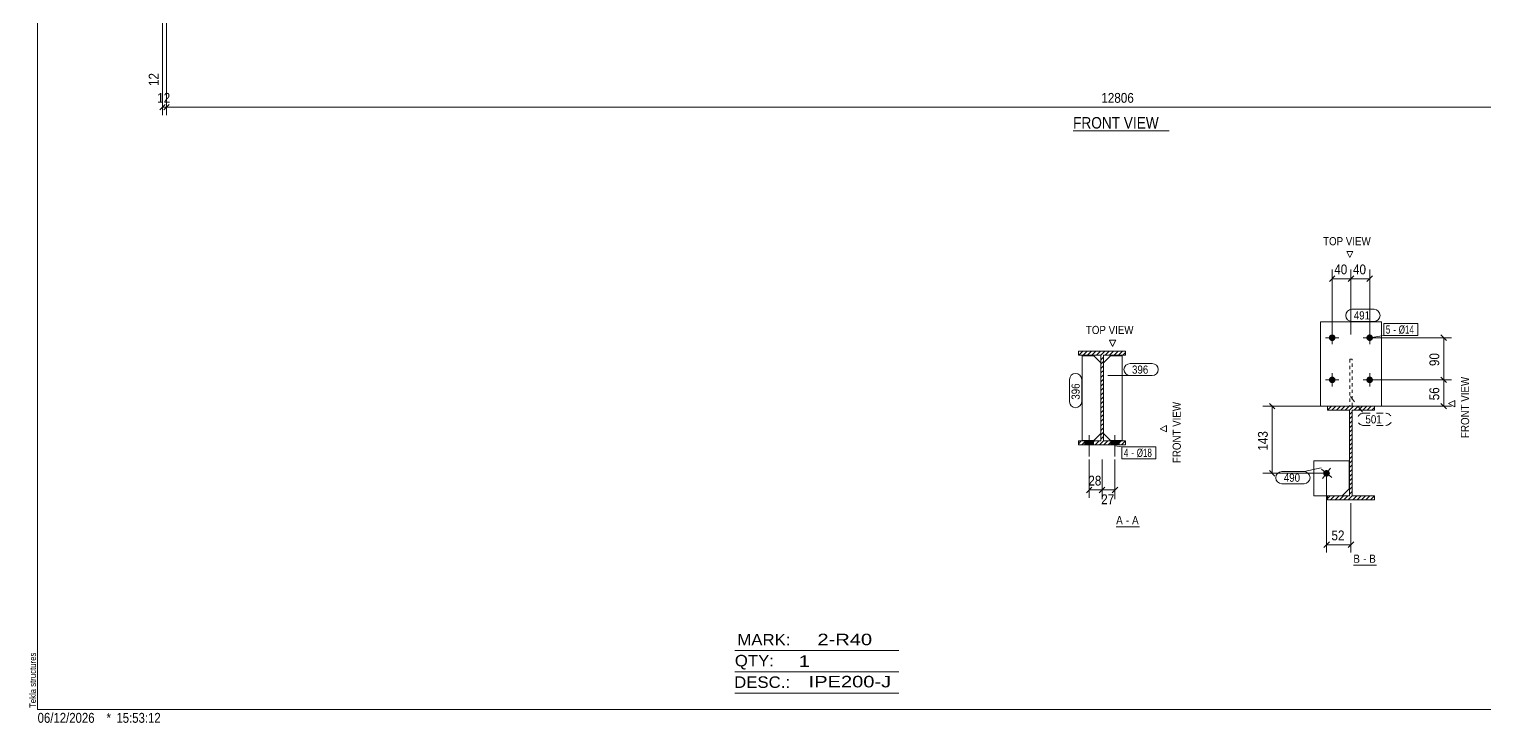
# Model space of a CAD drawing. Header units: millimetres. Extents: x 2 to 825, y 1 to 579.
# Drawn here: x 2.4 to 446.1, y 1 to 212.5 of the extents above; entities that cross this region are included whole.
import ezdxf

# ---------------------------------------------------------------- set-up
doc = ezdxf.new("R2010")
doc.units = ezdxf.units.MM
for name, pattern in [('XKITLINE00', [0]), ('XKITLINE01', [4, 1, -1, 1, -1]), ('XKITLINE02', [4, 2, -2])]:
    doc.linetypes.add(name, pattern=pattern)
for name, color, linetype, lineweight in [('Bolt', 3, 'Continuous', 0), ('BoltMark', 7, 'Continuous', 0), ('Dimensions', 7, 'Continuous', 0), ('DrawingSheet', 5, 'Continuous', 0), ('OtherObjectType', 7, 'Continuous', 0), ('Part', 2, 'Continuous', 0), ('PartMark', 7, 'Continuous', 0)]:
    doc.layers.add(name, color=color, linetype=linetype, lineweight=lineweight)
doc.styles.add('ARIAL', font='ARIAL.TTF')
doc.styles.add('ARIAL_NARROW', font='ARIALN.TTF')

# ---------------------------------------------------------------- blocks, each defined once
blk = doc.blocks.new('*A2')
at = {"layer": 'Part', "color": 7, "linetype": 'XKITLINE00', "lineweight": 0}
for p, q in [((398.17, 96.34), (399.38, 97.56)), ((399.52, 96.34), (400.73, 97.56)), ((400.86, 96.34), (402.08, 97.56)), ((402.21, 96.34), (403.43, 97.56)), ((403.56, 96.34), (404.77, 97.56)), ((404.89, 96.33), (406.12, 97.56)), ((404.9, 94.99), (405.7, 95.79)), ((404.9, 93.64), (405.7, 94.44)), ((406.25, 96.34), (407.47, 97.56)), ((407.6, 96.34), (408.81, 97.56)), ((408.95, 96.34), (410.16, 97.56)), ((410.29, 96.34), (411.51, 97.56)), ((411.64, 96.34), (412.44, 97.14)), ((404.9, 92.29), (405.7, 93.09)), ((404.9, 90.94), (405.7, 91.74)), ((404.9, 89.6), (405.7, 90.4)), ((404.9, 88.25), (405.7, 89.05)), ((404.9, 86.9), (405.7, 87.7)), ((404.9, 85.56), (405.7, 86.36)), ((404.9, 84.21), (405.7, 85.01)), ((404.9, 82.86), (405.7, 83.66)), ((404.9, 81.51), (405.7, 82.31)), ((404.9, 80.17), (405.7, 80.97)), ((404.9, 78.82), (405.7, 79.62)), ((404.9, 77.47), (405.03, 77.61)), ((404.9, 76.13), (405.7, 76.93)), ((404.9, 74.78), (405.7, 75.58)), ((405.03, 77.61), (405.7, 78.27)), ((404.9, 73.43), (405.7, 74.23)), ((404.9, 72.09), (405.7, 72.89)), ((404.9, 70.74), (405.7, 71.54)), ((398.15, 69.38), (398.97, 70.2)), ((399.1, 68.99), (400.32, 70.2)), ((400.45, 68.99), (401.66, 70.2)), ((401.79, 68.99), (403.01, 70.2)), ((403.14, 68.99), (404.36, 70.2)), ((404.49, 68.99), (405.7, 70.2)), ((405.84, 68.99), (407.05, 70.2)), ((407.18, 68.99), (408.4, 70.2)), ((408.53, 68.99), (409.74, 70.2)), ((409.88, 68.99), (411.09, 70.2)), ((411.22, 68.99), (412.44, 70.2))]:
    blk.add_line(p, q, dxfattribs=at)
blk = doc.blocks.new('*A3')
at = {"layer": 'Part', "color": 7, "linetype": 'XKITLINE00', "lineweight": 0}
for p, q in [((322.32, 113.06), (323.53, 114.28)), ((323.67, 113.06), (324.88, 114.28)), ((325.01, 113.06), (326.23, 114.28)), ((326.36, 113.06), (327.57, 114.28)), ((327.71, 113.06), (328.92, 114.28)), ((329.04, 113.05), (330.27, 114.28)), ((329.04, 111.71), (329.84, 112.51)), ((329.04, 110.36), (329.84, 111.16)), ((330.4, 113.06), (331.62, 114.28)), ((331.75, 113.06), (332.96, 114.28)), ((333.1, 113.06), (334.31, 114.28)), ((334.44, 113.06), (335.66, 114.28)), ((335.79, 113.06), (336.59, 113.86)), ((329.04, 109.01), (329.84, 109.81)), ((329.04, 107.66), (329.84, 108.46)), ((329.04, 106.32), (329.84, 107.12)), ((329.04, 104.97), (329.84, 105.77)), ((329.04, 103.62), (329.84, 104.42)), ((329.04, 102.28), (329.84, 103.08)), ((329.04, 100.93), (329.84, 101.73)), ((329.04, 99.58), (329.84, 100.38)), ((329.04, 98.24), (329.84, 99.04)), ((329.04, 96.89), (329.84, 97.69)), ((329.04, 95.54), (329.84, 96.34)), ((329.04, 94.19), (329.18, 94.33)), ((329.04, 92.85), (329.84, 93.65)), ((329.18, 94.33), (329.84, 94.99)), ((329.04, 91.5), (329.84, 92.3)), ((329.04, 90.15), (329.84, 90.95)), ((329.04, 88.81), (329.84, 89.61)), ((322.3, 86.1), (323.12, 86.92)), ((323.25, 85.71), (324.46, 86.92)), ((324.6, 85.71), (325.81, 86.92)), ((325.94, 85.71), (327.16, 86.92)), ((327.29, 85.71), (328.51, 86.92)), ((328.64, 85.71), (329.85, 86.92)), ((329.04, 87.46), (329.84, 88.26)), ((329.98, 85.71), (331.2, 86.92)), ((331.33, 85.71), (332.55, 86.92)), ((332.68, 85.71), (333.89, 86.92)), ((334.03, 85.71), (335.24, 86.92)), ((335.37, 85.71), (336.59, 86.92))]:
    blk.add_line(p, q, dxfattribs=at)
blk = doc.blocks.new('*A122')
at = {"layer": 'Bolt'}
for points in [[(400.58, 118.39), (400.58, 118.36), (400.58, 118.34), (400.58, 118.32), (400.57, 118.29), (400.57, 118.27), (400.57, 118.24), (400.56, 118.22), (400.56, 118.19), (400.55, 118.17), (400.55, 118.15), (400.54, 118.12), (400.53, 118.1), (400.52, 118.08), (400.51, 118.05), (400.51, 118.03), (400.5, 118.01), (400.49, 117.99), (400.47, 117.96), (400.46, 117.94), (400.45, 117.92), (400.44, 117.9), (400.43, 117.88), (400.41, 117.86), (400.4, 117.84), (400.38, 117.82), (400.37, 117.8), (400.35, 117.78), (400.34, 117.76), (400.32, 117.74), (400.31, 117.72), (400.29, 117.71), (400.27, 117.69), (400.25, 117.67), (400.23, 117.66), (400.22, 117.64), (400.2, 117.63), (400.18, 117.61), (400.16, 117.6), (400.14, 117.58), (400.12, 117.57), (400.1, 117.56), (400.07, 117.54), (400.05, 117.53), (400.03, 117.52), (400.01, 117.51), (399.99, 117.5), (399.96, 117.49), (399.94, 117.48), (399.92, 117.47), (399.9, 117.46), (399.87, 117.46), (399.85, 117.45), (399.82, 117.44), (399.8, 117.44), (399.78, 117.43), (399.75, 117.43), (399.73, 117.42), (399.7, 117.42), (399.68, 117.42), (399.65, 117.42), (399.63, 117.41), (399.61, 117.41), (399.58, 117.41), (399.56, 117.41), (399.53, 117.41), (399.51, 117.42), (399.48, 117.42), (399.46, 117.42), (399.43, 117.42), (399.41, 117.43), (399.39, 117.43), (399.36, 117.44), (399.34, 117.44), (399.31, 117.45), (399.29, 117.46), (399.27, 117.46), (399.24, 117.47), (399.22, 117.48), (399.2, 117.49), (399.18, 117.5), (399.15, 117.51), (399.13, 117.52), (399.11, 117.53), (399.09, 117.54), (399.07, 117.56), (399.05, 117.57), (399.03, 117.58), (399.01, 117.6), (398.99, 117.61), (398.97, 117.63), (398.95, 117.64), (398.93, 117.66), (398.91, 117.67), (398.89, 117.69), (398.87, 117.71), (398.86, 117.72), (398.84, 117.74), (398.82, 117.76), (398.81, 117.78), (398.79, 117.8), (398.78, 117.82), (398.76, 117.84), (398.75, 117.86), (398.74, 117.88), (398.72, 117.9), (398.71, 117.92), (398.7, 117.94), (398.69, 117.96), (398.68, 117.99), (398.67, 118.01), (398.66, 118.03), (398.65, 118.05), (398.64, 118.08), (398.63, 118.1), (398.62, 118.12), (398.62, 118.15), (398.61, 118.17), (398.61, 118.19), (398.6, 118.22), (398.6, 118.24), (398.59, 118.27), (398.59, 118.29), (398.59, 118.32), (398.58, 118.34), (398.58, 118.36), (398.58, 118.39), (398.58, 118.41), (398.58, 118.44), (398.58, 118.46), (398.58, 118.49), (398.59, 118.51), (398.59, 118.54), (398.59, 118.56), (398.6, 118.58), (398.6, 118.61), (398.61, 118.63), (398.61, 118.66), (398.62, 118.68), (398.62, 118.7), (398.63, 118.73), (398.64, 118.75), (398.65, 118.77), (398.66, 118.8), (398.67, 118.82), (398.68, 118.84), (398.69, 118.86), (398.7, 118.88), (398.71, 118.91), (398.72, 118.93), (398.74, 118.95), (398.75, 118.97), (398.76, 118.99), (398.78, 119.01), (398.79, 119.03), (398.81, 119.05), (398.82, 119.07), (398.84, 119.09), (398.86, 119.1), (398.87, 119.12), (398.89, 119.14), (398.91, 119.15), (398.93, 119.17), (398.95, 119.19), (398.97, 119.2), (398.99, 119.22), (399.01, 119.23), (399.03, 119.25), (399.05, 119.26), (399.07, 119.27), (399.09, 119.28), (399.11, 119.3), (399.13, 119.31), (399.15, 119.32), (399.18, 119.33), (399.2, 119.34), (399.22, 119.35), (399.24, 119.36), (399.27, 119.36), (399.29, 119.37), (399.31, 119.38), (399.34, 119.38), (399.36, 119.39), (399.39, 119.39), (399.41, 119.4), (399.43, 119.4), (399.46, 119.41), (399.48, 119.41), (399.51, 119.41), (399.53, 119.41), (399.56, 119.41), (399.58, 119.41), (399.61, 119.41), (399.63, 119.41), (399.65, 119.41), (399.68, 119.41), (399.7, 119.41), (399.73, 119.4), (399.75, 119.4), (399.78, 119.39), (399.8, 119.39), (399.82, 119.38), (399.85, 119.38), (399.87, 119.37), (399.9, 119.36), (399.92, 119.36), (399.94, 119.35), (399.96, 119.34), (399.99, 119.33), (400.01, 119.32), (400.03, 119.31), (400.05, 119.3), (400.07, 119.28), (400.1, 119.27), (400.12, 119.26), (400.14, 119.25), (400.16, 119.23), (400.18, 119.22), (400.2, 119.2), (400.22, 119.19), (400.23, 119.17), (400.25, 119.15), (400.27, 119.14), (400.29, 119.12), (400.31, 119.1), (400.32, 119.09), (400.34, 119.07), (400.35, 119.05), (400.37, 119.03), (400.38, 119.01), (400.4, 118.99), (400.41, 118.97), (400.43, 118.95), (400.44, 118.93), (400.45, 118.91), (400.46, 118.88), (400.47, 118.86), (400.49, 118.84), (400.5, 118.82), (400.51, 118.8), (400.51, 118.77), (400.52, 118.75), (400.53, 118.73), (400.54, 118.7), (400.55, 118.68), (400.55, 118.66), (400.56, 118.63), (400.56, 118.61), (400.57, 118.58), (400.57, 118.56), (400.57, 118.54), (400.58, 118.51), (400.58, 118.49), (400.58, 118.46), (400.58, 118.44), (400.58, 118.41)], [(412.01, 118.39), (412.01, 118.36), (412.01, 118.34), (412.01, 118.32), (412, 118.29), (412, 118.27), (412, 118.24), (411.99, 118.22), (411.99, 118.19), (411.98, 118.17), (411.97, 118.15), (411.97, 118.12), (411.96, 118.1), (411.95, 118.08), (411.94, 118.05), (411.93, 118.03), (411.92, 118.01), (411.91, 117.99), (411.9, 117.96), (411.89, 117.94), (411.88, 117.92), (411.87, 117.9), (411.85, 117.88), (411.84, 117.86), (411.83, 117.84), (411.81, 117.82), (411.8, 117.8), (411.78, 117.78), (411.77, 117.76), (411.75, 117.74), (411.73, 117.72), (411.72, 117.71), (411.7, 117.69), (411.68, 117.67), (411.66, 117.66), (411.64, 117.64), (411.63, 117.63), (411.61, 117.61), (411.59, 117.6), (411.57, 117.58), (411.54, 117.57), (411.52, 117.56), (411.5, 117.54), (411.48, 117.53), (411.46, 117.52), (411.44, 117.51), (411.42, 117.5), (411.39, 117.49), (411.37, 117.48), (411.35, 117.47), (411.32, 117.46), (411.3, 117.46), (411.28, 117.45), (411.25, 117.44), (411.23, 117.44), (411.21, 117.43), (411.18, 117.43), (411.16, 117.42), (411.13, 117.42), (411.11, 117.42), (411.08, 117.42), (411.06, 117.41), (411.03, 117.41), (411.01, 117.41), (410.99, 117.41), (410.96, 117.41), (410.94, 117.42), (410.91, 117.42), (410.89, 117.42), (410.86, 117.42), (410.84, 117.43), (410.81, 117.43), (410.79, 117.44), (410.77, 117.44), (410.74, 117.45), (410.72, 117.46), (410.7, 117.46), (410.67, 117.47), (410.65, 117.48), (410.63, 117.49), (410.6, 117.5), (410.58, 117.51), (410.56, 117.52), (410.54, 117.53), (410.52, 117.54), (410.5, 117.56), (410.47, 117.57), (410.45, 117.58), (410.43, 117.6), (410.41, 117.61), (410.39, 117.63), (410.38, 117.64), (410.36, 117.66), (410.34, 117.67), (410.32, 117.69), (410.3, 117.71), (410.29, 117.72), (410.27, 117.74), (410.25, 117.76), (410.24, 117.78), (410.22, 117.8), (410.21, 117.82), (410.19, 117.84), (410.18, 117.86), (410.17, 117.88), (410.15, 117.9), (410.14, 117.92), (410.13, 117.94), (410.12, 117.96), (410.11, 117.99), (410.1, 118.01), (410.09, 118.03), (410.08, 118.05), (410.07, 118.08), (410.06, 118.1), (410.05, 118.12), (410.05, 118.15), (410.04, 118.17), (410.03, 118.19), (410.03, 118.22), (410.02, 118.24), (410.02, 118.27), (410.02, 118.29), (410.01, 118.32), (410.01, 118.34), (410.01, 118.36), (410.01, 118.39), (410.01, 118.41), (410.01, 118.44), (410.01, 118.46), (410.01, 118.49), (410.01, 118.51), (410.02, 118.54), (410.02, 118.56), (410.02, 118.58), (410.03, 118.61), (410.03, 118.63), (410.04, 118.66), (410.05, 118.68), (410.05, 118.7), (410.06, 118.73), (410.07, 118.75), (410.08, 118.77), (410.09, 118.8), (410.1, 118.82), (410.11, 118.84), (410.12, 118.86), (410.13, 118.88), (410.14, 118.91), (410.15, 118.93), (410.17, 118.95), (410.18, 118.97), (410.19, 118.99), (410.21, 119.01), (410.22, 119.03), (410.24, 119.05), (410.25, 119.07), (410.27, 119.09), (410.29, 119.1), (410.3, 119.12), (410.32, 119.14), (410.34, 119.15), (410.36, 119.17), (410.38, 119.19), (410.39, 119.2), (410.41, 119.22), (410.43, 119.23), (410.45, 119.25), (410.47, 119.26), (410.5, 119.27), (410.52, 119.28), (410.54, 119.3), (410.56, 119.31), (410.58, 119.32), (410.6, 119.33), (410.63, 119.34), (410.65, 119.35), (410.67, 119.36), (410.7, 119.36), (410.72, 119.37), (410.74, 119.38), (410.77, 119.38), (410.79, 119.39), (410.81, 119.39), (410.84, 119.4), (410.86, 119.4), (410.89, 119.41), (410.91, 119.41), (410.94, 119.41), (410.96, 119.41), (410.99, 119.41), (411.01, 119.41), (411.03, 119.41), (411.06, 119.41), (411.08, 119.41), (411.11, 119.41), (411.13, 119.41), (411.16, 119.4), (411.18, 119.4), (411.21, 119.39), (411.23, 119.39), (411.25, 119.38), (411.28, 119.38), (411.3, 119.37), (411.32, 119.36), (411.35, 119.36), (411.37, 119.35), (411.39, 119.34), (411.42, 119.33), (411.44, 119.32), (411.46, 119.31), (411.48, 119.3), (411.5, 119.28), (411.52, 119.27), (411.54, 119.26), (411.57, 119.25), (411.59, 119.23), (411.61, 119.22), (411.63, 119.2), (411.64, 119.19), (411.66, 119.17), (411.68, 119.15), (411.7, 119.14), (411.72, 119.12), (411.73, 119.1), (411.75, 119.09), (411.77, 119.07), (411.78, 119.05), (411.8, 119.03), (411.81, 119.01), (411.83, 118.99), (411.84, 118.97), (411.85, 118.95), (411.87, 118.93), (411.88, 118.91), (411.89, 118.88), (411.9, 118.86), (411.91, 118.84), (411.92, 118.82), (411.93, 118.8), (411.94, 118.77), (411.95, 118.75), (411.96, 118.73), (411.97, 118.7), (411.97, 118.68), (411.98, 118.66), (411.99, 118.63), (411.99, 118.61), (412, 118.58), (412, 118.56), (412, 118.54), (412.01, 118.51), (412.01, 118.49), (412.01, 118.46), (412.01, 118.44), (412.01, 118.41)], [(400.58, 105.53), (400.58, 105.51), (400.58, 105.48), (400.58, 105.46), (400.57, 105.43), (400.57, 105.41), (400.57, 105.39), (400.56, 105.36), (400.56, 105.34), (400.55, 105.31), (400.55, 105.29), (400.54, 105.27), (400.53, 105.24), (400.52, 105.22), (400.51, 105.2), (400.51, 105.17), (400.5, 105.15), (400.49, 105.13), (400.47, 105.11), (400.46, 105.09), (400.45, 105.06), (400.44, 105.04), (400.43, 105.02), (400.41, 105), (400.4, 104.98), (400.38, 104.96), (400.37, 104.94), (400.35, 104.92), (400.34, 104.9), (400.32, 104.88), (400.31, 104.87), (400.29, 104.85), (400.27, 104.83), (400.25, 104.82), (400.23, 104.8), (400.22, 104.78), (400.2, 104.77), (400.18, 104.75), (400.16, 104.74), (400.14, 104.72), (400.12, 104.71), (400.1, 104.7), (400.07, 104.69), (400.05, 104.67), (400.03, 104.66), (400.01, 104.65), (399.99, 104.64), (399.96, 104.63), (399.94, 104.62), (399.92, 104.61), (399.9, 104.61), (399.87, 104.6), (399.85, 104.59), (399.82, 104.59), (399.8, 104.58), (399.78, 104.58), (399.75, 104.57), (399.73, 104.57), (399.7, 104.56), (399.68, 104.56), (399.65, 104.56), (399.63, 104.56), (399.61, 104.56), (399.58, 104.56), (399.56, 104.56), (399.53, 104.56), (399.51, 104.56), (399.48, 104.56), (399.46, 104.56), (399.43, 104.57), (399.41, 104.57), (399.39, 104.58), (399.36, 104.58), (399.34, 104.59), (399.31, 104.59), (399.29, 104.6), (399.27, 104.61), (399.24, 104.61), (399.22, 104.62), (399.2, 104.63), (399.18, 104.64), (399.15, 104.65), (399.13, 104.66), (399.11, 104.67), (399.09, 104.69), (399.07, 104.7), (399.05, 104.71), (399.03, 104.72), (399.01, 104.74), (398.99, 104.75), (398.97, 104.77), (398.95, 104.78), (398.93, 104.8), (398.91, 104.82), (398.89, 104.83), (398.87, 104.85), (398.86, 104.87), (398.84, 104.88), (398.82, 104.9), (398.81, 104.92), (398.79, 104.94), (398.78, 104.96), (398.76, 104.98), (398.75, 105), (398.74, 105.02), (398.72, 105.04), (398.71, 105.06), (398.7, 105.09), (398.69, 105.11), (398.68, 105.13), (398.67, 105.15), (398.66, 105.17), (398.65, 105.2), (398.64, 105.22), (398.63, 105.24), (398.62, 105.27), (398.62, 105.29), (398.61, 105.31), (398.61, 105.34), (398.6, 105.36), (398.6, 105.39), (398.59, 105.41), (398.59, 105.43), (398.59, 105.46), (398.58, 105.48), (398.58, 105.51), (398.58, 105.53), (398.58, 105.56), (398.58, 105.58), (398.58, 105.61), (398.58, 105.63), (398.59, 105.65), (398.59, 105.68), (398.59, 105.7), (398.6, 105.73), (398.6, 105.75), (398.61, 105.78), (398.61, 105.8), (398.62, 105.82), (398.62, 105.85), (398.63, 105.87), (398.64, 105.89), (398.65, 105.92), (398.66, 105.94), (398.67, 105.96), (398.68, 105.98), (398.69, 106.01), (398.7, 106.03), (398.71, 106.05), (398.72, 106.07), (398.74, 106.09), (398.75, 106.11), (398.76, 106.13), (398.78, 106.15), (398.79, 106.17), (398.81, 106.19), (398.82, 106.21), (398.84, 106.23), (398.86, 106.25), (398.87, 106.26), (398.89, 106.28), (398.91, 106.3), (398.93, 106.31), (398.95, 106.33), (398.97, 106.34), (398.99, 106.36), (399.01, 106.37), (399.03, 106.39), (399.05, 106.4), (399.07, 106.41), (399.09, 106.43), (399.11, 106.44), (399.13, 106.45), (399.15, 106.46), (399.18, 106.47), (399.2, 106.48), (399.22, 106.49), (399.24, 106.5), (399.27, 106.51), (399.29, 106.51), (399.31, 106.52), (399.34, 106.53), (399.36, 106.53), (399.39, 106.54), (399.41, 106.54), (399.43, 106.55), (399.46, 106.55), (399.48, 106.55), (399.51, 106.55), (399.53, 106.56), (399.56, 106.56), (399.58, 106.56), (399.61, 106.56), (399.63, 106.56), (399.65, 106.55), (399.68, 106.55), (399.7, 106.55), (399.73, 106.55), (399.75, 106.54), (399.78, 106.54), (399.8, 106.53), (399.82, 106.53), (399.85, 106.52), (399.87, 106.51), (399.9, 106.51), (399.92, 106.5), (399.94, 106.49), (399.96, 106.48), (399.99, 106.47), (400.01, 106.46), (400.03, 106.45), (400.05, 106.44), (400.07, 106.43), (400.1, 106.41), (400.12, 106.4), (400.14, 106.39), (400.16, 106.37), (400.18, 106.36), (400.2, 106.34), (400.22, 106.33), (400.23, 106.31), (400.25, 106.3), (400.27, 106.28), (400.29, 106.26), (400.31, 106.25), (400.32, 106.23), (400.34, 106.21), (400.35, 106.19), (400.37, 106.17), (400.38, 106.15), (400.4, 106.13), (400.41, 106.11), (400.43, 106.09), (400.44, 106.07), (400.45, 106.05), (400.46, 106.03), (400.47, 106.01), (400.49, 105.98), (400.5, 105.96), (400.51, 105.94), (400.51, 105.92), (400.52, 105.89), (400.53, 105.87), (400.54, 105.85), (400.55, 105.82), (400.55, 105.8), (400.56, 105.78), (400.56, 105.75), (400.57, 105.73), (400.57, 105.7), (400.57, 105.68), (400.58, 105.65), (400.58, 105.63), (400.58, 105.61), (400.58, 105.58), (400.58, 105.56)], [(412.01, 105.53), (412.01, 105.51), (412.01, 105.48), (412.01, 105.46), (412, 105.43), (412, 105.41), (412, 105.39), (411.99, 105.36), (411.99, 105.34), (411.98, 105.31), (411.97, 105.29), (411.97, 105.27), (411.96, 105.24), (411.95, 105.22), (411.94, 105.2), (411.93, 105.17), (411.92, 105.15), (411.91, 105.13), (411.9, 105.11), (411.89, 105.09), (411.88, 105.06), (411.87, 105.04), (411.85, 105.02), (411.84, 105), (411.83, 104.98), (411.81, 104.96), (411.8, 104.94), (411.78, 104.92), (411.77, 104.9), (411.75, 104.88), (411.73, 104.87), (411.72, 104.85), (411.7, 104.83), (411.68, 104.82), (411.66, 104.8), (411.64, 104.78), (411.63, 104.77), (411.61, 104.75), (411.59, 104.74), (411.57, 104.72), (411.54, 104.71), (411.52, 104.7), (411.5, 104.69), (411.48, 104.67), (411.46, 104.66), (411.44, 104.65), (411.42, 104.64), (411.39, 104.63), (411.37, 104.62), (411.35, 104.61), (411.32, 104.61), (411.3, 104.6), (411.28, 104.59), (411.25, 104.59), (411.23, 104.58), (411.21, 104.58), (411.18, 104.57), (411.16, 104.57), (411.13, 104.56), (411.11, 104.56), (411.08, 104.56), (411.06, 104.56), (411.03, 104.56), (411.01, 104.56), (410.99, 104.56), (410.96, 104.56), (410.94, 104.56), (410.91, 104.56), (410.89, 104.56), (410.86, 104.57), (410.84, 104.57), (410.81, 104.58), (410.79, 104.58), (410.77, 104.59), (410.74, 104.59), (410.72, 104.6), (410.7, 104.61), (410.67, 104.61), (410.65, 104.62), (410.63, 104.63), (410.6, 104.64), (410.58, 104.65), (410.56, 104.66), (410.54, 104.67), (410.52, 104.69), (410.5, 104.7), (410.47, 104.71), (410.45, 104.72), (410.43, 104.74), (410.41, 104.75), (410.39, 104.77), (410.38, 104.78), (410.36, 104.8), (410.34, 104.82), (410.32, 104.83), (410.3, 104.85), (410.29, 104.87), (410.27, 104.88), (410.25, 104.9), (410.24, 104.92), (410.22, 104.94), (410.21, 104.96), (410.19, 104.98), (410.18, 105), (410.17, 105.02), (410.15, 105.04), (410.14, 105.06), (410.13, 105.09), (410.12, 105.11), (410.11, 105.13), (410.1, 105.15), (410.09, 105.17), (410.08, 105.2), (410.07, 105.22), (410.06, 105.24), (410.05, 105.27), (410.05, 105.29), (410.04, 105.31), (410.03, 105.34), (410.03, 105.36), (410.02, 105.39), (410.02, 105.41), (410.02, 105.43), (410.01, 105.46), (410.01, 105.48), (410.01, 105.51), (410.01, 105.53), (410.01, 105.56), (410.01, 105.58), (410.01, 105.61), (410.01, 105.63), (410.01, 105.65), (410.02, 105.68), (410.02, 105.7), (410.02, 105.73), (410.03, 105.75), (410.03, 105.78), (410.04, 105.8), (410.05, 105.82), (410.05, 105.85), (410.06, 105.87), (410.07, 105.89), (410.08, 105.92), (410.09, 105.94), (410.1, 105.96), (410.11, 105.98), (410.12, 106.01), (410.13, 106.03), (410.14, 106.05), (410.15, 106.07), (410.17, 106.09), (410.18, 106.11), (410.19, 106.13), (410.21, 106.15), (410.22, 106.17), (410.24, 106.19), (410.25, 106.21), (410.27, 106.23), (410.29, 106.25), (410.3, 106.26), (410.32, 106.28), (410.34, 106.3), (410.36, 106.31), (410.38, 106.33), (410.39, 106.34), (410.41, 106.36), (410.43, 106.37), (410.45, 106.39), (410.47, 106.4), (410.5, 106.41), (410.52, 106.43), (410.54, 106.44), (410.56, 106.45), (410.58, 106.46), (410.6, 106.47), (410.63, 106.48), (410.65, 106.49), (410.67, 106.5), (410.7, 106.51), (410.72, 106.51), (410.74, 106.52), (410.77, 106.53), (410.79, 106.53), (410.81, 106.54), (410.84, 106.54), (410.86, 106.55), (410.89, 106.55), (410.91, 106.55), (410.94, 106.55), (410.96, 106.56), (410.99, 106.56), (411.01, 106.56), (411.03, 106.56), (411.06, 106.56), (411.08, 106.55), (411.11, 106.55), (411.13, 106.55), (411.16, 106.55), (411.18, 106.54), (411.21, 106.54), (411.23, 106.53), (411.25, 106.53), (411.28, 106.52), (411.3, 106.51), (411.32, 106.51), (411.35, 106.5), (411.37, 106.49), (411.39, 106.48), (411.42, 106.47), (411.44, 106.46), (411.46, 106.45), (411.48, 106.44), (411.5, 106.43), (411.52, 106.41), (411.54, 106.4), (411.57, 106.39), (411.59, 106.37), (411.61, 106.36), (411.63, 106.34), (411.64, 106.33), (411.66, 106.31), (411.68, 106.3), (411.7, 106.28), (411.72, 106.26), (411.73, 106.25), (411.75, 106.23), (411.77, 106.21), (411.78, 106.19), (411.8, 106.17), (411.81, 106.15), (411.83, 106.13), (411.84, 106.11), (411.85, 106.09), (411.87, 106.07), (411.88, 106.05), (411.89, 106.03), (411.9, 106.01), (411.91, 105.98), (411.92, 105.96), (411.93, 105.94), (411.94, 105.92), (411.95, 105.89), (411.96, 105.87), (411.97, 105.85), (411.97, 105.82), (411.98, 105.8), (411.99, 105.78), (411.99, 105.75), (412, 105.73), (412, 105.7), (412, 105.68), (412.01, 105.65), (412.01, 105.63), (412.01, 105.61), (412.01, 105.58), (412.01, 105.56)]]:
    blk.add_hatch(color=3, dxfattribs=at).paths.add_polyline_path(points, flags=17)
at = {"layer": 'Bolt', "color": 3, "linetype": 'XKITLINE00', "lineweight": 0}
for p, q in [((399.58, 120.41), (399.58, 116.41)), ((411.01, 120.41), (411.01, 116.41)), ((401.58, 118.41), (397.58, 118.41)), ((413.01, 118.41), (409.01, 118.41)), ((399.58, 107.56), (399.58, 103.56)), ((411.01, 107.56), (411.01, 103.56)), ((401.58, 105.56), (397.58, 105.56)), ((413.01, 105.56), (409.01, 105.56))]:
    blk.add_line(p, q, dxfattribs=at)
blk = doc.blocks.new('*A123')
at = {"layer": 'Bolt'}
blk.add_hatch(color=3, dxfattribs=at).paths.add_polyline_path([(397.23, 76.28), (397.22, 76.3), (397.2, 76.31), (397.18, 76.33), (397.16, 76.35), (397.14, 76.37), (397.13, 76.38), (397.11, 76.4), (397.1, 76.42), (397.08, 76.44), (397.06, 76.46), (397.05, 76.48), (397.04, 76.5), (397.02, 76.52), (397.01, 76.54), (397, 76.56), (396.99, 76.58), (396.97, 76.61), (396.96, 76.63), (396.95, 76.65), (396.94, 76.67), (396.93, 76.69), (396.93, 76.72), (396.92, 76.74), (396.91, 76.76), (396.9, 76.79), (396.9, 76.81), (396.89, 76.84), (396.89, 76.86), (396.88, 76.88), (396.88, 76.91), (396.87, 76.93), (396.87, 76.96), (396.87, 76.98), (396.87, 77.01), (396.87, 77.03), (396.87, 77.05), (396.87, 77.08), (396.87, 77.1), (396.87, 77.13), (396.87, 77.15), (396.87, 77.18), (396.88, 77.2), (396.88, 77.23), (396.89, 77.25), (396.89, 77.27), (396.9, 77.3), (396.9, 77.32), (396.91, 77.35), (396.92, 77.37), (396.92, 77.39), (396.93, 77.41), (396.94, 77.44), (396.95, 77.46), (396.96, 77.48), (396.97, 77.5), (396.98, 77.53), (397, 77.55), (397.01, 77.57), (397.02, 77.59), (397.03, 77.61), (397.05, 77.63), (397.06, 77.65), (397.08, 77.67), (397.09, 77.69), (397.11, 77.71), (397.12, 77.73), (397.14, 77.74), (397.16, 77.76), (397.18, 77.78), (397.19, 77.8), (397.21, 77.81), (397.23, 77.83), (397.25, 77.84), (397.27, 77.86), (397.29, 77.87), (397.31, 77.89), (397.33, 77.9), (397.35, 77.91), (397.37, 77.93), (397.39, 77.94), (397.42, 77.95), (397.44, 77.96), (397.46, 77.97), (397.48, 77.98), (397.51, 77.99), (397.53, 78), (397.55, 78.01), (397.58, 78.01), (397.6, 78.02), (397.62, 78.03), (397.65, 78.03), (397.67, 78.04), (397.69, 78.04), (397.72, 78.05), (397.74, 78.05), (397.77, 78.05), (397.79, 78.05), (397.82, 78.06), (397.84, 78.06), (397.87, 78.06), (397.89, 78.06), (397.91, 78.06), (397.94, 78.05), (397.96, 78.05), (397.99, 78.05), (398.01, 78.05), (398.04, 78.04), (398.06, 78.04), (398.08, 78.03), (398.11, 78.03), (398.13, 78.02), (398.16, 78.01), (398.18, 78.01), (398.2, 78), (398.23, 77.99), (398.25, 77.98), (398.27, 77.97), (398.29, 77.96), (398.32, 77.95), (398.34, 77.94), (398.36, 77.93), (398.38, 77.92), (398.4, 77.9), (398.42, 77.89), (398.44, 77.88), (398.46, 77.86), (398.48, 77.85), (398.5, 77.83), (398.52, 77.81), (398.54, 77.8), (398.56, 77.78), (398.57, 77.76), (398.59, 77.75), (398.61, 77.73), (398.62, 77.71), (398.64, 77.69), (398.65, 77.67), (398.67, 77.65), (398.68, 77.63), (398.7, 77.61), (398.71, 77.59), (398.72, 77.57), (398.74, 77.55), (398.75, 77.53), (398.76, 77.51), (398.77, 77.49), (398.78, 77.46), (398.79, 77.44), (398.8, 77.42), (398.81, 77.4), (398.82, 77.37), (398.82, 77.35), (398.83, 77.32), (398.84, 77.3), (398.84, 77.28), (398.85, 77.25), (398.85, 77.23), (398.86, 77.2), (398.86, 77.18), (398.86, 77.16), (398.86, 77.13), (398.87, 77.11), (398.87, 77.08), (398.87, 77.06), (398.87, 77.03), (398.87, 77.01), (398.86, 76.98), (398.86, 76.96), (398.86, 76.94), (398.86, 76.91), (398.85, 76.89), (398.85, 76.86), (398.84, 76.84), (398.84, 76.82), (398.83, 76.79), (398.82, 76.77), (398.82, 76.74), (398.81, 76.72), (398.8, 76.7), (398.79, 76.68), (398.78, 76.65), (398.77, 76.63), (398.76, 76.61), (398.75, 76.59), (398.74, 76.57), (398.73, 76.54), (398.71, 76.52), (398.7, 76.5), (398.69, 76.48), (398.67, 76.46), (398.66, 76.44), (398.64, 76.42), (398.63, 76.4), (398.61, 76.39), (398.59, 76.37), (398.58, 76.35), (398.56, 76.33), (398.54, 76.32), (398.52, 76.3), (398.5, 76.28), (398.48, 76.27), (398.46, 76.25), (398.44, 76.24), (398.42, 76.23), (398.4, 76.21), (398.38, 76.2), (398.36, 76.19), (398.34, 76.18), (398.32, 76.16), (398.3, 76.15), (398.27, 76.14), (398.25, 76.13), (398.23, 76.12), (398.21, 76.12), (398.18, 76.11), (398.16, 76.1), (398.14, 76.09), (398.11, 76.09), (398.09, 76.08), (398.06, 76.08), (398.04, 76.07), (398.02, 76.07), (397.99, 76.06), (397.97, 76.06), (397.94, 76.06), (397.92, 76.06), (397.89, 76.06), (397.87, 76.06), (397.84, 76.06), (397.82, 76.06), (397.8, 76.06), (397.77, 76.06), (397.75, 76.06), (397.72, 76.07), (397.7, 76.07), (397.67, 76.08), (397.65, 76.08), (397.63, 76.09), (397.6, 76.09), (397.58, 76.1), (397.56, 76.11), (397.53, 76.11), (397.51, 76.12), (397.49, 76.13), (397.46, 76.14), (397.44, 76.15), (397.42, 76.16), (397.4, 76.17), (397.38, 76.19), (397.35, 76.2), (397.33, 76.21), (397.31, 76.22), (397.29, 76.24), (397.27, 76.25), (397.25, 76.27)], flags=17)
at = {"layer": 'Bolt', "color": 3, "linetype": 'XKITLINE00', "lineweight": 0}
for p, q in [((399.45, 75.83), (396.29, 78.28)), ((396.64, 75.48), (399.09, 78.64))]:
    blk.add_line(p, q, dxfattribs=at)
blk = doc.blocks.new('*A124')
at = {"layer": 'Part', "color": 2, "linetype": 'XKITLINE00', "lineweight": 0}
for p, q in [((398.15, 96.34), (398.15, 97.56)), ((398.15, 97.56), (412.44, 97.56)), ((404.9, 96.34), (398.15, 96.34)), ((404.9, 70.2), (404.9, 96.34)), ((412.44, 96.34), (405.7, 96.34)), ((405.7, 96.34), (405.7, 70.2)), ((412.44, 97.56), (412.44, 96.34)), ((398.15, 68.99), (398.15, 70.2)), ((398.15, 70.2), (404.9, 70.2)), ((412.44, 68.99), (398.15, 68.99)), ((405.7, 70.2), (412.44, 70.2)), ((412.44, 70.2), (412.44, 68.99))]:
    blk.add_line(p, q, dxfattribs=at)
blk = doc.blocks.new('*A125')
at = {"layer": 'Part', "color": 2, "linetype": 'XKITLINE00', "lineweight": 0}
for p, q in [((396.01, 97.56), (396.01, 123.27)), ((396.01, 123.27), (414.58, 123.27)), ((414.58, 123.27), (414.58, 97.56)), ((396.01, 97.56), (398.15, 97.56)), ((414.58, 97.56), (412.44, 97.56))]:
    blk.add_line(p, q, dxfattribs=at)
at = {"layer": 'Part', "color": 7, "linetype": 'XKITLINE01', "lineweight": 0}
blk.add_line((398.15, 97.56), (412.44, 97.56), dxfattribs=at)
blk = doc.blocks.new('*A126')
at = {"layer": 'Part', "color": 7, "linetype": 'XKITLINE01', "lineweight": 0}
for p, q in [((405.65, 111.84), (404.94, 111.84)), ((404.94, 111.84), (404.94, 97.56)), ((405.65, 97.56), (405.65, 111.84)), ((404.94, 97.56), (405.65, 97.56))]:
    blk.add_line(p, q, dxfattribs=at)
blk = doc.blocks.new('*A127')
at = {"layer": 'Part', "color": 2, "linetype": 'XKITLINE00', "lineweight": 0}
for p, q in [((404.72, 80.91), (394.01, 80.91)), ((394.01, 80.91), (394.01, 70.2)), ((404.72, 72.34), (404.72, 80.91)), ((402.58, 70.2), (404.72, 72.34)), ((394.01, 70.2), (398.15, 70.2))]:
    blk.add_line(p, q, dxfattribs=at)
at = {"layer": 'Part', "color": 7, "linetype": 'XKITLINE01', "lineweight": 0}
blk.add_line((398.15, 70.2), (402.58, 70.2), dxfattribs=at)
blk = doc.blocks.new('*A128')
at = {"layer": 'Bolt'}
for points in [[(326.8, 86.92), (326.8, 85.71), (324.23, 85.71), (324.23, 86.92)], [(334.66, 86.92), (334.66, 85.71), (332.09, 85.71), (332.09, 86.92)]]:
    blk.add_hatch(color=3, dxfattribs=at).paths.add_polyline_path(points, flags=17)
at = {"layer": 'Bolt', "color": 3, "linetype": 'XKITLINE00', "lineweight": 0}
for p, q in [((324.23, 86.92), (324.23, 85.71)), ((325.52, 88.67), (325.52, 82.24)), ((326.8, 86.92), (326.8, 85.71)), ((332.09, 86.92), (332.09, 85.71)), ((333.37, 88.67), (333.37, 82.24)), ((334.66, 86.92), (334.66, 85.71))]:
    blk.add_line(p, q, dxfattribs=at)
blk = doc.blocks.new('*A129')
at = {"layer": 'Part', "color": 2, "linetype": 'XKITLINE00', "lineweight": 0}
for p, q in [((322.3, 113.06), (322.3, 114.28)), ((322.3, 114.28), (336.59, 114.28)), ((329.04, 113.06), (322.3, 113.06)), ((329.04, 86.92), (329.04, 113.06)), ((336.59, 113.06), (329.84, 113.06)), ((329.84, 113.06), (329.84, 86.92)), ((336.59, 114.28), (336.59, 113.06)), ((322.3, 85.71), (322.3, 86.92)), ((322.3, 86.92), (329.04, 86.92)), ((336.59, 85.71), (322.3, 85.71)), ((329.84, 86.92), (336.59, 86.92)), ((336.59, 86.92), (336.59, 85.71))]:
    blk.add_line(p, q, dxfattribs=at)
blk = doc.blocks.new('*A130')
at = {"layer": 'Part', "color": 2, "linetype": 'XKITLINE00', "lineweight": 0}
for p, q in [((329.84, 110.78), (331.99, 112.92)), ((335.56, 112.92), (331.99, 112.92)), ((335.56, 87.06), (335.56, 112.92)), ((331.99, 87.06), (329.84, 89.21)), ((335.56, 87.06), (331.99, 87.06))]:
    blk.add_line(p, q, dxfattribs=at)
at = {"layer": 'Part', "color": 7, "linetype": 'XKITLINE01', "lineweight": 0}
blk.add_line((329.84, 89.21), (329.84, 110.78), dxfattribs=at)
blk = doc.blocks.new('*A131')
at = {"layer": 'Part', "color": 2, "linetype": 'XKITLINE00', "lineweight": 0}
for p, q in [((323.33, 112.92), (323.33, 87.06)), ((326.9, 112.92), (323.33, 112.92)), ((329.04, 110.78), (326.9, 112.92)), ((329.04, 89.21), (326.9, 87.06)), ((326.9, 87.06), (323.33, 87.06))]:
    blk.add_line(p, q, dxfattribs=at)
at = {"layer": 'Part', "color": 7, "linetype": 'XKITLINE01', "lineweight": 0}
blk.add_line((329.04, 110.78), (329.04, 89.21), dxfattribs=at)
blk = doc.blocks.new('*A132')
at = {"layer": 'DrawingSheet', "color": 5, "linetype": 'XKITLINE00', "lineweight": 0}
for p, q in [((5, 579), (5, 5)), ((5, 5), (825, 5))]:
    blk.add_line(p, q, dxfattribs=at)
at = {"layer": 'DrawingSheet', "color": 5, "style": 'ARIAL', "width": 0.85}
blk.add_text('Tekla structures', height=2, rotation=90, dxfattribs=at).set_placement((4.5, 5.5))
blk = doc.blocks.new('*A136')
at = {"layer": 'OtherObjectType', "color": 6, "linetype": 'XKITLINE00', "lineweight": 0}
for p, q in [((217.5, 23), (267.5, 23)), ((217.5, 16.5), (267.5, 16.5)), ((217.5, 10), (267.5, 10))]:
    blk.add_line(p, q, dxfattribs=at)
at = {"layer": 'OtherObjectType', "color": 6, "style": 'ARIAL_NARROW'}
for s, width, p in [('MARK:', 1.275, (218.27, 24.58)), ('2-R40', 1.525501, (242.69, 24.65)), ('QTY:', 1.275, (217.5, 18.19)), ('1', 1.525501, (236.99, 18.05)), ('DESC.:', 1.275, (217.29, 11.63)), ('IPE200-J', 1.525501, (240, 11.79))]:
    blk.add_text(s, height=3.5, dxfattribs=dict(at, width=width)).set_placement(p)
blk = doc.blocks.new('*A139')
at = {"layer": 'OtherObjectType', "color": 7, "style": 'ARIAL_NARROW', "width": 1.008832}
for s, p in [('06/12/2026', (4.99, 1)), ('*', (26, 1)), ('15:53:12', (29, 1))]:
    blk.add_text(s, height=3, dxfattribs=at).set_placement(p)
blk = doc.blocks.new('*A140')
at = {"layer": 'Dimensions', "color": 7, "linetype": 'XKITLINE00', "lineweight": 0}
for p, q in [((43.06, 303.7), (43.06, 186.3)), ((44.26, 303.7), (44.26, 186.3)), ((43.91, 189.55), (42.21, 187.85)), ((43.06, 188.7), (44.26, 188.7)), ((45.11, 189.55), (43.41, 187.85))]:
    blk.add_line(p, q, dxfattribs=at)
at = {"layer": 'Dimensions', "color": 3}
for p in [(43.06, 188.7), (44.26, 188.7)]:
    blk.add_point(p, dxfattribs=at)
at = {"layer": 'Dimensions', "color": 3, "style": 'ARIAL', "width": 0.85}
blk.add_text('12', height=3, rotation=90.0002, dxfattribs=at).set_placement((41.86, 195.16))
blk.add_text('12', height=3, dxfattribs=at).set_placement((41.44, 190.05))
blk = doc.blocks.new('*A143')
at = {"layer": 'OtherObjectType', "color": 7, "linetype": 'XKITLINE00', "lineweight": 0}
blk.add_line((320.61, 181.45), (349.91, 181.45), dxfattribs=at)
at = {"layer": 'OtherObjectType', "color": 7, "style": 'ARIAL', "width": 0.85}
blk.add_text('FRONT VIEW', height=3.5, dxfattribs=at).set_placement((320.61, 182.2))
blk = doc.blocks.new('*A147')
at = {"layer": 'Dimensions', "color": 7, "linetype": 'XKITLINE00', "lineweight": 0}
for p, q in [((44.26, 303.7), (44.26, 186.3)), ((45.11, 189.55), (43.41, 187.85)), ((44.26, 188.7), (625.27, 188.7))]:
    blk.add_line(p, q, dxfattribs=at)
at = {"layer": 'Dimensions', "color": 3}
blk.add_point((44.26, 188.7), dxfattribs=at)
at = {"layer": 'Dimensions', "color": 3, "style": 'ARIAL', "width": 0.85}
blk.add_text('12806', height=3, dxfattribs=at).set_placement((329.21, 190.05))
blk = doc.blocks.new('*A258')
at = {"layer": 'Dimensions', "color": 7, "linetype": 'XKITLINE00', "lineweight": 0}
for p, q in [((399.58, 119.41), (399.58, 139.24)), ((405.3, 119.41), (405.3, 139.24)), ((400.43, 137.24), (398.73, 135.55)), ((399.58, 136.39), (405.3, 136.39)), ((406.14, 137.24), (404.45, 135.55))]:
    blk.add_line(p, q, dxfattribs=at)
at = {"layer": 'Dimensions', "color": 3}
for p in [(399.58, 136.39), (405.3, 136.39)]:
    blk.add_point(p, dxfattribs=at)
at = {"layer": 'Dimensions', "color": 3, "style": 'ARIAL', "width": 0.85}
blk.add_text('40', height=3, dxfattribs=at).set_placement((400.21, 137.74))
blk = doc.blocks.new('*A259')
at = {"layer": 'Dimensions', "color": 7, "linetype": 'XKITLINE00', "lineweight": 0}
for p, q in [((405.3, 119.41), (405.3, 139.24)), ((411.01, 119.41), (411.01, 139.24)), ((406.14, 137.24), (404.45, 135.55)), ((405.3, 136.39), (411.01, 136.39)), ((411.86, 137.24), (410.16, 135.55))]:
    blk.add_line(p, q, dxfattribs=at)
at = {"layer": 'Dimensions', "color": 3}
for p in [(405.3, 136.39), (411.01, 136.39)]:
    blk.add_point(p, dxfattribs=at)
at = {"layer": 'Dimensions', "color": 3, "style": 'ARIAL', "width": 0.85}
blk.add_text('40', height=3, dxfattribs=at).set_placement((405.93, 137.74))
blk = doc.blocks.new('*A260')
at = {"layer": 'Dimensions', "color": 7, "linetype": 'XKITLINE00', "lineweight": 0}
for p, q in [((397.87, 76.06), (397.87, 52.87)), ((405.3, 67.99), (405.3, 52.87)), ((398.72, 56.12), (397.02, 54.42)), ((397.87, 55.27), (405.3, 55.27)), ((406.14, 56.12), (404.45, 54.42))]:
    blk.add_line(p, q, dxfattribs=at)
at = {"layer": 'Dimensions', "color": 3}
for p in [(397.87, 55.27), (405.3, 55.27)]:
    blk.add_point(p, dxfattribs=at)
at = {"layer": 'Dimensions', "color": 3, "style": 'ARIAL', "width": 0.85}
blk.add_text('52', height=3, dxfattribs=at).set_placement((399.36, 56.62))
blk = doc.blocks.new('*A261')
at = {"layer": 'Dimensions', "color": 7, "linetype": 'XKITLINE00', "lineweight": 0}
for p, q in [((412.01, 105.56), (435.97, 105.56)), ((432.72, 106.4), (434.42, 104.71)), ((433.57, 97.56), (433.57, 105.56)), ((432.72, 98.4), (434.42, 96.71)), ((413.44, 97.56), (435.97, 97.56))]:
    blk.add_line(p, q, dxfattribs=at)
at = {"layer": 'Dimensions', "color": 3}
for p in [(433.57, 105.56), (433.57, 97.56)]:
    blk.add_point(p, dxfattribs=at)
at = {"layer": 'Dimensions', "color": 3, "style": 'ARIAL', "width": 0.85}
blk.add_text('56', height=3, rotation=90.0002, dxfattribs=at).set_placement((432.22, 99.33))
blk = doc.blocks.new('*A262')
at = {"layer": 'Dimensions', "color": 7, "linetype": 'XKITLINE00', "lineweight": 0}
for p, q in [((412.01, 118.41), (435.97, 118.41)), ((432.72, 119.26), (434.42, 117.57)), ((433.57, 105.56), (433.57, 118.41)), ((412.01, 105.56), (435.97, 105.56)), ((432.72, 106.4), (434.42, 104.71))]:
    blk.add_line(p, q, dxfattribs=at)
at = {"layer": 'Dimensions', "color": 3}
for p in [(433.57, 118.41), (433.57, 105.56)]:
    blk.add_point(p, dxfattribs=at)
at = {"layer": 'Dimensions', "color": 3, "style": 'ARIAL', "width": 0.85}
blk.add_text('90', height=3, rotation=90.0002, dxfattribs=at).set_placement((432.22, 109.76))
blk = doc.blocks.new('*A263')
at = {"layer": 'Dimensions', "color": 7, "linetype": 'XKITLINE00', "lineweight": 0}
for p, q in [((380.45, 98.4), (382.14, 96.71)), ((397.15, 97.56), (378.45, 97.56)), ((381.3, 77.06), (381.3, 97.56)), ((396.87, 77.06), (378.45, 77.06)), ((380.45, 77.9), (382.14, 76.21))]:
    blk.add_line(p, q, dxfattribs=at)
at = {"layer": 'Dimensions', "color": 3}
for p in [(381.3, 97.56), (381.3, 77.06)]:
    blk.add_point(p, dxfattribs=at)
at = {"layer": 'Dimensions', "color": 3, "style": 'ARIAL', "width": 0.85}
blk.add_text('143', height=3, rotation=90.0002, dxfattribs=at).set_placement((379.95, 83.97))
blk = doc.blocks.new('*A264')
at = {"layer": 'BoltMark', "color": 7, "linetype": 'XKITLINE00', "lineweight": 0}
for p, q in [((415.34, 122.76), (425.64, 122.76)), ((415.34, 119.06), (415.34, 122.76)), ((425.64, 119.06), (425.64, 122.76)), ((411.01, 118.41), (415.34, 119.06)), ((415.34, 119.06), (425.64, 119.06))]:
    blk.add_line(p, q, dxfattribs=at)
at = {"layer": 'BoltMark', "color": 3, "style": 'ARIAL_NARROW', "width": 0.85}
for s, p in [('5', (415.94, 119.66)), ('-', (418.21, 119.66)), ('Ø14', (419.87, 119.66))]:
    blk.add_text(s, height=2.5, dxfattribs=at).set_placement(p)
blk = doc.blocks.new('*A265')
at = {"layer": 'PartMark', "color": 7, "linetype": 'XKITLINE02', "lineweight": 0}
for p, q in [((405.12, 100.46), (409.12, 95.38)), ((409.12, 95.38), (415.89, 95.38)), ((409.12, 91.68), (415.89, 91.68))]:
    blk.add_line(p, q, dxfattribs=at)
for centre, start, end in [((409.12, 93.53), 90, 270), ((415.89, 93.53), 270, 90)]:
    blk.add_arc(centre, 1.85, start, end, dxfattribs=at)
at = {"layer": 'PartMark', "color": 3, "style": 'ARIAL', "width": 0.85}
blk.add_text('501', height=2.5, dxfattribs=at).set_placement((409.72, 92.28))
blk = doc.blocks.new('*A266')
at = {"layer": 'PartMark', "color": 7, "linetype": 'XKITLINE00', "lineweight": 0}
for p, q in [((384.24, 77.58), (391, 77.58)), ((396.19, 78.73), (391, 77.58)), ((384.24, 73.88), (391, 73.88))]:
    blk.add_line(p, q, dxfattribs=at)
for centre, start, end in [((384.24, 75.73), 90, 270), ((391, 75.73), 270, 90)]:
    blk.add_arc(centre, 1.85, start, end, dxfattribs=at)
at = {"layer": 'PartMark', "color": 3, "style": 'ARIAL', "width": 0.85}
blk.add_text('490', height=2.5, dxfattribs=at).set_placement((384.84, 74.48))
blk = doc.blocks.new('*A267')
at = {"layer": 'PartMark', "color": 7, "linetype": 'XKITLINE00', "lineweight": 0}
for p, q in [((405.57, 127.07), (412.33, 127.07)), ((405.57, 123.37), (412.33, 123.37))]:
    blk.add_line(p, q, dxfattribs=at)
for centre, start, end in [((405.57, 125.22), 90, 270), ((412.33, 125.22), 270, 90)]:
    blk.add_arc(centre, 1.85, start, end, dxfattribs=at)
at = {"layer": 'PartMark', "color": 3, "style": 'ARIAL', "width": 0.85}
blk.add_text('491', height=2.5, dxfattribs=at).set_placement((406.17, 123.97))
blk = doc.blocks.new('*A268')
at = {"layer": 'OtherObjectType', "color": 7, "linetype": 'XKITLINE00', "lineweight": 0}
for p, q in [((404.96, 142.84), (404.02, 144.72)), ((404.02, 144.72), (405.9, 144.72)), ((405.9, 144.72), (404.96, 142.84)), ((404.96, 142.84), (404.96, 142.84)), ((435.07, 98.31), (436.95, 99.24)), ((436.95, 97.37), (435.07, 98.31)), ((435.07, 98.31), (435.07, 98.31)), ((436.95, 99.24), (436.95, 97.37)), ((406.05, 49.02), (413.11, 49.02))]:
    blk.add_line(p, q, dxfattribs=at)
at = {"layer": 'OtherObjectType', "color": 7, "style": 'ARIAL', "width": 0.85}
for s, p in [('TOP VIEW', (396.81, 146.59)), ('B', (406.05, 49.77)), ('-', (409.03, 49.77)), ('B', (410.89, 49.77))]:
    blk.add_text(s, height=2.5, dxfattribs=at).set_placement(p)
blk.add_text('FRONT VIEW', height=2.5, rotation=90, dxfattribs=at).set_placement((441.32, 87.84))
blk = doc.blocks.new('*A269')
at = {"layer": 'Dimensions', "color": 7, "linetype": 'XKITLINE00', "lineweight": 0}
for p, q in [((325.52, 81.24), (325.52, 69.59)), ((329.44, 81.24), (329.44, 69.59)), ((326.36, 72.84), (324.67, 71.14)), ((325.52, 71.99), (329.44, 71.99)), ((330.29, 72.84), (328.6, 71.14))]:
    blk.add_line(p, q, dxfattribs=at)
at = {"layer": 'Dimensions', "color": 3}
for p in [(325.52, 71.99), (329.44, 71.99)]:
    blk.add_point(p, dxfattribs=at)
at = {"layer": 'Dimensions', "color": 3, "style": 'ARIAL', "width": 0.85}
blk.add_text('28', height=3, dxfattribs=at).set_placement((325.26, 73.34))
blk = doc.blocks.new('*A270')
at = {"layer": 'Dimensions', "color": 7, "linetype": 'XKITLINE00', "lineweight": 0}
for p, q in [((329.44, 81.24), (329.44, 69.14)), ((333.37, 81.24), (333.37, 69.14)), ((330.29, 72.84), (328.6, 71.14)), ((329.44, 71.99), (333.37, 71.99)), ((334.22, 72.84), (332.52, 71.14))]:
    blk.add_line(p, q, dxfattribs=at)
at = {"layer": 'Dimensions', "color": 3}
for p in [(329.44, 71.99), (333.37, 71.99)]:
    blk.add_point(p, dxfattribs=at)
at = {"layer": 'Dimensions', "color": 3, "style": 'ARIAL', "width": 0.85}
blk.add_text('27', height=3, dxfattribs=at).set_placement((329.18, 67.64))
blk = doc.blocks.new('*A271')
at = {"layer": 'BoltMark', "color": 7, "linetype": 'XKITLINE00', "lineweight": 0}
for p, q in [((333.37, 85.46), (335.49, 85.18)), ((335.49, 85.18), (345.79, 85.18)), ((335.49, 81.48), (335.49, 85.18)), ((345.79, 81.48), (345.79, 85.18)), ((335.49, 81.48), (345.79, 81.48))]:
    blk.add_line(p, q, dxfattribs=at)
at = {"layer": 'BoltMark', "color": 3, "style": 'ARIAL_NARROW', "width": 0.85}
for s, p in [('4', (336.09, 82.08)), ('Ø18', (340.02, 82.08)), ('-', (338.36, 82.08))]:
    blk.add_text(s, height=2.5, dxfattribs=at).set_placement(p)
blk = doc.blocks.new('*A272')
at = {"layer": 'PartMark', "color": 7, "linetype": 'XKITLINE00', "lineweight": 0}
for p, q in [((319.53, 98.91), (319.53, 105.67)), ((323.23, 98.91), (323.23, 105.67))]:
    blk.add_line(p, q, dxfattribs=at)
for centre, start, end in [((321.38, 105.67), 0, 180), ((321.38, 98.91), 180, 0)]:
    blk.add_arc(centre, 1.85, start, end, dxfattribs=at)
at = {"layer": 'PartMark', "color": 3, "style": 'ARIAL', "width": 0.85}
blk.add_text('396', height=2.5, rotation=90.0002, dxfattribs=at).set_placement((322.63, 99.51))
blk = doc.blocks.new('*A273')
at = {"layer": 'PartMark', "color": 7, "linetype": 'XKITLINE00', "lineweight": 0}
for p, q in [((331.21, 106.88), (337.97, 106.84)), ((337.97, 110.54), (344.73, 110.54)), ((337.97, 106.84), (344.73, 106.84))]:
    blk.add_line(p, q, dxfattribs=at)
for centre, start, end in [((337.97, 108.69), 90, 270), ((344.73, 108.69), 270, 90)]:
    blk.add_arc(centre, 1.85, start, end, dxfattribs=at)
at = {"layer": 'PartMark', "color": 3, "style": 'ARIAL', "width": 0.85}
blk.add_text('396', height=2.5, dxfattribs=at).set_placement((338.57, 107.44))
blk = doc.blocks.new('*A274')
at = {"layer": 'OtherObjectType', "color": 7, "linetype": 'XKITLINE00', "lineweight": 0}
for p, q in [((332.66, 115.78), (331.72, 117.65)), ((331.72, 117.65), (333.6, 117.65)), ((333.6, 117.65), (332.66, 115.78)), ((332.66, 115.78), (332.66, 115.78)), ((347.19, 90.66), (349.07, 91.6)), ((349.07, 89.72), (347.19, 90.66)), ((347.19, 90.66), (347.19, 90.66)), ((349.07, 91.6), (349.07, 89.72)), ((333.76, 60.79), (340.81, 60.79))]:
    blk.add_line(p, q, dxfattribs=at)
at = {"layer": 'OtherObjectType', "color": 7, "style": 'ARIAL', "width": 0.85}
for s, p in [('TOP VIEW', (324.51, 119.53)), ('A', (333.76, 61.54)), ('-', (336.73, 61.54)), ('A', (338.59, 61.54))]:
    blk.add_text(s, height=2.5, dxfattribs=at).set_placement(p)
blk.add_text('FRONT VIEW', height=2.5, rotation=90, dxfattribs=at).set_placement((353.44, 80.19))

msp = doc.modelspace()

# ---------------------------------------------------------------- block references
at = {"lineweight": 0}
for name in ['*A132', '*A147', '*A140', '*A143', '*A258', '*A259', '*A267', '*A125', '*A122', '*A264', '*A262', '*A3', '*A129', '*A131', '*A130', '*A126', '*A272', '*A273', '*A261', '*A263', '*A265', '*A2', '*A124', '*A128', '*A271', '*A269', '*A270', '*A127', '*A266', '*A123', '*A260', '*A136', '*A139']:
    msp.add_blockref(name, (0, 0), dxfattribs=at)
at = {"layer": 'OtherObjectType', "lineweight": 0}
for name in ['*A268', '*A274']:
    msp.add_blockref(name, (0, 0), dxfattribs=at)

doc.saveas('drawing.dxf')
